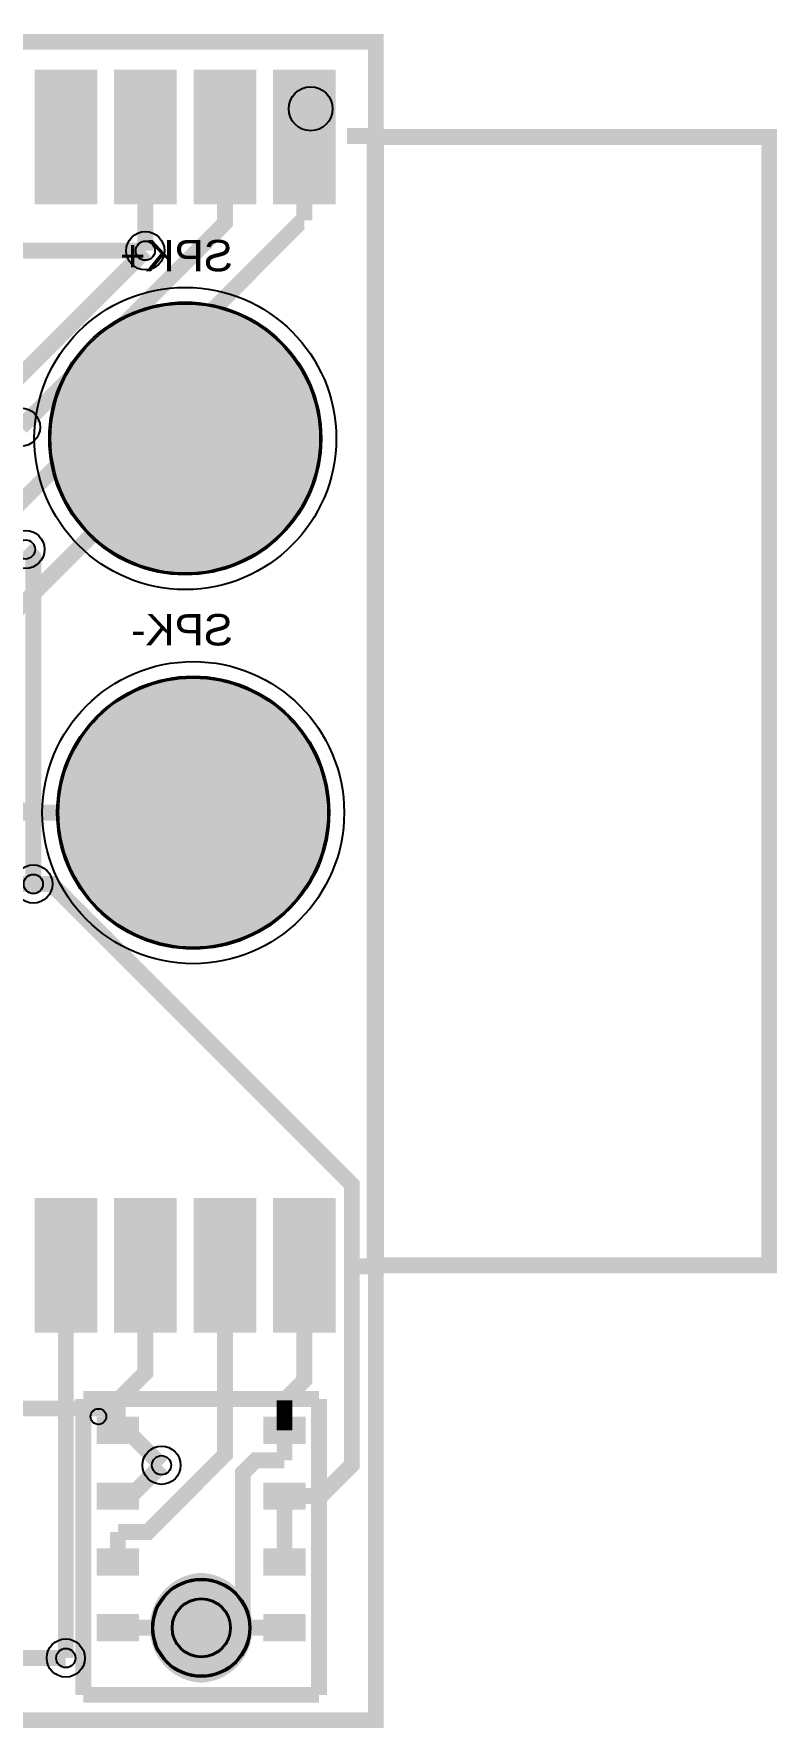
# Model space of a CAD drawing. Header units: millimetres. Extents: x 6.9 to 38.4, y 29.7 to 57.1.
# Drawn here: x 26.54 to 38.41, y 30.1 to 57.13 of the extents above; entities that cross this region are included whole.
import ezdxf

# ---------------------------------------------------------------- set-up
doc = ezdxf.new("R2010")
doc.units = ezdxf.units.MM
for name, color, linetype, true_color in [('BoardOutLine', 7, 'Continuous', 0xff00ff), ('BottomLayer', 7, 'Continuous', 0x0000ff), ('BottomPasteMaskLayer', 7, 'Continuous', 0x800000), ('BottomSilkLayer', 7, 'Continuous', 0x66cc33), ('BottomSolderMaskLayer', 7, 'Continuous', 0xaa00ff), ('Document', 7, 'Continuous', 0xffffff), ('Hole', 7, 'Continuous', 0x222222), ('Multi-Layer', 7, 'Continuous', 0xc0c0c0), ('TopLayer', 7, 'Continuous', 0xff0000), ('TopPasteMaskLayer', 7, 'Continuous', 0x808080), ('TopSilkLayer', 7, 'Continuous', 0xffcc00), ('TopSolderMaskLayer', 7, 'Continuous', 0x800080)]:
    doc.layers.add(name, color=color, linetype=linetype, true_color=true_color)
doc.styles.get("Standard").update_dxf_attribs({"font": 'arial.ttf'})

msp = doc.modelspace()

# ---------------------------------------------------------------- hatches: boundary and pattern name
at = {"layer": 'BottomLayer'}
for points in [[(26.806, 50.673, 1), (31.106, 50.673, 1)], [(26.933, 44.704, 1), (31.233, 44.704, 1)]]:
    msp.add_hatch(color=256, dxfattribs=at).paths.add_polyline_path(points)
at = {"layer": 'BottomPasteMaskLayer'}
for points in [[(26.806, 50.673, 1), (31.106, 50.673, 1)], [(26.933, 44.704, 1), (31.233, 44.704, 1)]]:
    msp.add_hatch(color=256, dxfattribs=at).paths.add_polyline_path(points)
at = {"layer": 'BottomSolderMaskLayer'}
for points in [[(26.781, 50.673, 1), (31.131, 50.673, 1)], [(26.908, 44.704, 1), (31.258, 44.704, 1)], [(28.424, 31.699, 1), (29.999, 31.699, 1)]]:
    msp.add_hatch(color=256, dxfattribs=at).paths.add_polyline_path(points)
at = {"layer": 'TopLayer'}
for points in [[(27.524, 54.432), (26.574, 54.432), (26.574, 56.532), (27.524, 56.532)], [(28.794, 54.432), (27.844, 54.432), (27.844, 56.532), (28.794, 56.532)], [(30.064, 54.432), (29.114, 54.432), (29.114, 56.532), (30.064, 56.532)], [(31.334, 54.432), (30.384, 54.432), (30.384, 56.532), (31.334, 56.532)], [(27.524, 36.432), (26.574, 36.432), (26.574, 38.532), (27.524, 38.532)], [(28.794, 36.432), (27.844, 36.432), (27.844, 38.532), (28.794, 38.532)], [(30.064, 36.432), (29.114, 36.432), (29.114, 38.532), (30.064, 38.532)], [(31.334, 36.432), (30.384, 36.432), (30.384, 38.532), (31.334, 38.532)], [(28.18, 35.05), (28.18, 34.65), (27.58, 34.65), (27.58, 35.05)], [(30.84, 35.05), (30.84, 34.65), (30.24, 34.65), (30.24, 35.05)], [(28.18, 34), (28.18, 33.6), (27.58, 33.6), (27.58, 34)], [(30.84, 34), (30.84, 33.6), (30.24, 33.6), (30.24, 34)], [(28.18, 32.95), (28.18, 32.55), (27.58, 32.55), (27.58, 32.95)], [(30.84, 32.95), (30.84, 32.55), (30.24, 32.55), (30.24, 32.95)], [(29.211, 31.187), (29.179, 31.188), (29.146, 31.191), (29.114, 31.196), (29.083, 31.203), (29.052, 31.212), (29.021, 31.222), (28.992, 31.235), (28.963, 31.25), (28.935, 31.266), (28.908, 31.284), (28.882, 31.304), (28.858, 31.325), (28.835, 31.348), (28.814, 31.372), (28.794, 31.398), (28.776, 31.424), (28.759, 31.452), (28.744, 31.481), (28.731, 31.511), (28.721, 31.541), (28.711, 31.572), (28.704, 31.604), (28.699, 31.636), (28.696, 31.668), (28.695, 31.7), (28.696, 31.732), (28.699, 31.765), (28.704, 31.797), (28.711, 31.828), (28.721, 31.859), (28.731, 31.89), (28.744, 31.919), (28.759, 31.948), (28.776, 31.976), (28.794, 32.003), (28.814, 32.028), (28.835, 32.052), (28.858, 32.075), (28.882, 32.096), (28.908, 32.116), (28.935, 32.134), (28.963, 32.151), (28.992, 32.165), (29.021, 32.178), (29.052, 32.189), (29.083, 32.198), (29.114, 32.204), (29.146, 32.209), (29.179, 32.212), (29.211, 32.213), (29.228, 32.214), (29.246, 32.217), (29.262, 32.222), (29.278, 32.229), (29.293, 32.237), (29.308, 32.248), (29.32, 32.26), (29.332, 32.273), (29.341, 32.287), (29.349, 32.303), (29.355, 32.319), (29.359, 32.336), (29.361, 32.354), (29.362, 32.371), (29.36, 32.388), (29.356, 32.405), (29.35, 32.422), (29.342, 32.437), (29.333, 32.452), (29.321, 32.465), (29.309, 32.478), (29.295, 32.488), (29.28, 32.497), (29.264, 32.504), (29.247, 32.509), (29.23, 32.512), (29.213, 32.513), (29.172, 32.512), (29.131, 32.509), (29.091, 32.505), (29.051, 32.498), (29.011, 32.489), (28.972, 32.478), (28.933, 32.465), (28.895, 32.451), (28.858, 32.434), (28.822, 32.416), (28.787, 32.395), (28.752, 32.373), (28.719, 32.35), (28.687, 32.324), (28.657, 32.298), (28.628, 32.269), (28.6, 32.24), (28.574, 32.208), (28.549, 32.176), (28.526, 32.143), (28.505, 32.108), (28.485, 32.072), (28.468, 32.036), (28.452, 31.998), (28.438, 31.96), (28.426, 31.921), (28.416, 31.882), (28.408, 31.842), (28.402, 31.802), (28.398, 31.761), (28.396, 31.72), (28.396, 31.68), (28.398, 31.639), (28.402, 31.599), (28.408, 31.558), (28.416, 31.519), (28.426, 31.479), (28.438, 31.44), (28.452, 31.402), (28.468, 31.365), (28.485, 31.328), (28.505, 31.292), (28.526, 31.258), (28.549, 31.224), (28.574, 31.192), (28.6, 31.161), (28.628, 31.131), (28.657, 31.103), (28.687, 31.076), (28.719, 31.051), (28.752, 31.027), (28.787, 31.005), (28.822, 30.985), (28.858, 30.966), (28.895, 30.95), (28.933, 30.935), (28.972, 30.922), (29.011, 30.911), (29.051, 30.903), (29.091, 30.896), (29.131, 30.891), (29.172, 30.888), (29.213, 30.887), (29.23, 30.888), (29.247, 30.891), (29.264, 30.896), (29.28, 30.903), (29.295, 30.912), (29.309, 30.923), (29.321, 30.935), (29.333, 30.948), (29.342, 30.963), (29.35, 30.978), (29.356, 30.995), (29.36, 31.012), (29.362, 31.029), (29.361, 31.047), (29.359, 31.064), (29.355, 31.081), (29.349, 31.097), (29.341, 31.113), (29.332, 31.127), (29.32, 31.141), (29.308, 31.153), (29.293, 31.163), (29.278, 31.172), (29.262, 31.178), (29.246, 31.183), (29.228, 31.186), (29.211, 31.187)], [(29.212, 32.213), (29.245, 32.212), (29.277, 32.209), (29.31, 32.204), (29.342, 32.196), (29.373, 32.187), (29.404, 32.176), (29.434, 32.162), (29.463, 32.147), (29.492, 32.13), (29.519, 32.111), (29.544, 32.091), (29.569, 32.069), (29.591, 32.045), (29.613, 32.02), (29.632, 31.994), (29.65, 31.966), (29.667, 31.937), (29.681, 31.908), (29.693, 31.877), (29.704, 31.846), (29.712, 31.814), (29.718, 31.782), (29.722, 31.749), (29.724, 31.717), (29.724, 31.684), (29.722, 31.651), (29.718, 31.618), (29.712, 31.586), (29.704, 31.554), (29.693, 31.523), (29.681, 31.492), (29.667, 31.463), (29.65, 31.434), (29.632, 31.407), (29.613, 31.38), (29.591, 31.355), (29.569, 31.332), (29.544, 31.309), (29.519, 31.289), (29.492, 31.27), (29.463, 31.253), (29.434, 31.238), (29.404, 31.225), (29.373, 31.213), (29.342, 31.204), (29.31, 31.197), (29.277, 31.191), (29.245, 31.188), (29.212, 31.187), (29.194, 31.186), (29.177, 31.183), (29.16, 31.178), (29.144, 31.171), (29.129, 31.162), (29.115, 31.152), (29.103, 31.14), (29.091, 31.127), (29.082, 31.112), (29.074, 31.097), (29.068, 31.08), (29.064, 31.063), (29.062, 31.046), (29.062, 31.028), (29.064, 31.011), (29.068, 30.994), (29.074, 30.978), (29.082, 30.962), (29.091, 30.948), (29.103, 30.934), (29.115, 30.922), (29.129, 30.912), (29.144, 30.903), (29.16, 30.896), (29.177, 30.891), (29.194, 30.888), (29.212, 30.887), (29.253, 30.888), (29.294, 30.891), (29.335, 30.896), (29.375, 30.904), (29.416, 30.913), (29.455, 30.924), (29.494, 30.938), (29.532, 30.953), (29.57, 30.97), (29.606, 30.989), (29.642, 31.01), (29.676, 31.033), (29.709, 31.057), (29.741, 31.083), (29.772, 31.111), (29.801, 31.14), (29.829, 31.171), (29.855, 31.202), (29.879, 31.236), (29.902, 31.27), (29.923, 31.306), (29.942, 31.342), (29.959, 31.38), (29.974, 31.418), (29.987, 31.457), (29.999, 31.496), (30.008, 31.536), (30.015, 31.577), (30.021, 31.618), (30.024, 31.659), (30.025, 31.7), (30.024, 31.741), (30.021, 31.782), (30.015, 31.823), (30.008, 31.864), (29.999, 31.904), (29.987, 31.944), (29.974, 31.982), (29.959, 32.021), (29.942, 32.058), (29.923, 32.095), (29.902, 32.13), (29.879, 32.165), (29.855, 32.198), (29.829, 32.23), (29.801, 32.26), (29.772, 32.289), (29.741, 32.317), (29.709, 32.343), (29.676, 32.367), (29.642, 32.39), (29.606, 32.411), (29.57, 32.43), (29.532, 32.447), (29.494, 32.463), (29.455, 32.476), (29.416, 32.487), (29.375, 32.496), (29.335, 32.504), (29.294, 32.509), (29.253, 32.512), (29.212, 32.513), (29.194, 32.512), (29.177, 32.509), (29.16, 32.504), (29.144, 32.497), (29.129, 32.488), (29.115, 32.478), (29.103, 32.466), (29.091, 32.453), (29.082, 32.438), (29.074, 32.423), (29.068, 32.406), (29.064, 32.389), (29.062, 32.372), (29.062, 32.354), (29.064, 32.337), (29.068, 32.32), (29.074, 32.304), (29.082, 32.288), (29.091, 32.274), (29.103, 32.26), (29.115, 32.248), (29.129, 32.238), (29.144, 32.229), (29.16, 32.222), (29.177, 32.217), (29.194, 32.214), (29.212, 32.213)], [(28.18, 31.9), (28.18, 31.5), (27.58, 31.5), (27.58, 31.9)], [(30.84, 31.9), (30.84, 31.5), (30.24, 31.5), (30.24, 31.9)]]:
    msp.add_hatch(color=256, dxfattribs=at).paths.add_polyline_path(points)
at = {"layer": 'TopPasteMaskLayer'}
for points in [[(27.524, 54.432), (26.574, 54.432), (26.574, 56.532), (27.524, 56.532)], [(28.794, 54.432), (27.844, 54.432), (27.844, 56.532), (28.794, 56.532)], [(30.064, 54.432), (29.114, 54.432), (29.114, 56.532), (30.064, 56.532)], [(31.334, 54.432), (30.384, 54.432), (30.384, 56.532), (31.334, 56.532)], [(27.524, 36.432), (26.574, 36.432), (26.574, 38.532), (27.524, 38.532)], [(28.794, 36.432), (27.844, 36.432), (27.844, 38.532), (28.794, 38.532)], [(30.064, 36.432), (29.114, 36.432), (29.114, 38.532), (30.064, 38.532)], [(31.334, 36.432), (30.384, 36.432), (30.384, 38.532), (31.334, 38.532)], [(28.18, 35.05), (28.18, 34.65), (27.58, 34.65), (27.58, 35.05)], [(30.84, 35.05), (30.84, 34.65), (30.24, 34.65), (30.24, 35.05)], [(28.18, 34), (28.18, 33.6), (27.58, 33.6), (27.58, 34)], [(30.84, 34), (30.84, 33.6), (30.24, 33.6), (30.24, 34)], [(28.18, 32.95), (28.18, 32.55), (27.58, 32.55), (27.58, 32.95)], [(30.84, 32.95), (30.84, 32.55), (30.24, 32.55), (30.24, 32.95)], [(29.112, 31.205), (29.112, 30.895), (29.07, 30.901), (29.03, 30.909), (28.989, 30.919), (28.949, 30.931), (28.91, 30.945), (28.871, 30.962), (28.834, 30.98), (28.797, 31), (28.762, 31.022), (28.727, 31.045), (28.694, 31.071), (28.663, 31.098), (28.632, 31.127), (28.604, 31.157), (28.576, 31.188), (28.551, 31.221), (28.527, 31.256), (28.505, 31.291), (28.485, 31.328), (28.467, 31.365), (28.45, 31.403), (28.436, 31.443), (28.424, 31.483), (28.413, 31.523), (28.405, 31.564), (28.399, 31.605), (28.402, 31.705), (28.402, 31.795), (28.408, 31.836), (28.416, 31.877), (28.426, 31.917), (28.438, 31.957), (28.453, 31.996), (28.469, 32.035), (28.487, 32.072), (28.507, 32.109), (28.529, 32.144), (28.553, 32.178), (28.578, 32.211), (28.605, 32.243), (28.634, 32.273), (28.664, 32.302), (28.696, 32.329), (28.729, 32.354), (28.763, 32.378), (28.798, 32.4), (28.835, 32.42), (28.872, 32.438), (28.91, 32.454), (28.95, 32.469), (28.989, 32.481), (29.03, 32.491), (29.071, 32.499), (29.112, 32.505), (29.112, 32.205), (29.08, 32.198), (29.05, 32.189), (29.019, 32.178), (28.99, 32.165), (28.961, 32.151), (28.934, 32.134), (28.907, 32.116), (28.882, 32.096), (28.858, 32.074), (28.836, 32.052), (28.815, 32.027), (28.795, 32.001), (28.778, 31.975), (28.762, 31.947), (28.748, 31.918), (28.736, 31.888), (28.725, 31.858), (28.717, 31.827), (28.711, 31.795), (28.702, 31.705), (28.702, 31.615), (28.708, 31.583), (28.717, 31.552), (28.727, 31.521), (28.74, 31.491), (28.754, 31.462), (28.771, 31.434), (28.789, 31.407), (28.809, 31.381), (28.83, 31.356), (28.853, 31.333), (28.878, 31.312), (28.903, 31.292), (28.93, 31.274), (28.959, 31.258), (28.988, 31.243), (29.018, 31.231), (29.048, 31.22), (29.08, 31.212), (29.112, 31.205)], [(29.312, 32.195), (29.312, 32.505), (29.353, 32.499), (29.394, 32.491), (29.434, 32.481), (29.474, 32.469), (29.514, 32.455), (29.552, 32.439), (29.59, 32.42), (29.626, 32.4), (29.662, 32.379), (29.696, 32.355), (29.729, 32.329), (29.761, 32.302), (29.791, 32.274), (29.82, 32.243), (29.847, 32.212), (29.873, 32.179), (29.896, 32.145), (29.918, 32.109), (29.939, 32.073), (29.957, 32.035), (29.973, 31.997), (29.987, 31.958), (30, 31.918), (30.01, 31.877), (30.018, 31.836), (30.024, 31.795), (30.022, 31.695), (30.022, 31.605), (30.016, 31.564), (30.008, 31.523), (29.997, 31.483), (29.985, 31.443), (29.971, 31.404), (29.955, 31.366), (29.936, 31.328), (29.916, 31.292), (29.894, 31.256), (29.871, 31.222), (29.845, 31.189), (29.818, 31.157), (29.79, 31.127), (29.759, 31.099), (29.728, 31.072), (29.695, 31.046), (29.661, 31.022), (29.625, 31), (29.589, 30.98), (29.551, 30.962), (29.513, 30.946), (29.474, 30.932), (29.434, 30.919), (29.394, 30.909), (29.353, 30.901), (29.312, 30.895), (29.312, 31.195), (29.343, 31.202), (29.374, 31.211), (29.404, 31.222), (29.434, 31.235), (29.462, 31.25), (29.49, 31.266), (29.516, 31.284), (29.541, 31.304), (29.565, 31.326), (29.588, 31.349), (29.609, 31.373), (29.628, 31.399), (29.646, 31.426), (29.662, 31.454), (29.676, 31.482), (29.688, 31.512), (29.698, 31.543), (29.706, 31.574), (29.713, 31.605), (29.722, 31.695), (29.722, 31.785), (29.715, 31.817), (29.707, 31.848), (29.696, 31.879), (29.684, 31.909), (29.669, 31.938), (29.653, 31.966), (29.635, 31.994), (29.615, 32.019), (29.593, 32.044), (29.57, 32.067), (29.546, 32.088), (29.52, 32.108), (29.493, 32.126), (29.465, 32.143), (29.436, 32.157), (29.406, 32.17), (29.375, 32.18), (29.344, 32.189), (29.312, 32.195)], [(28.18, 31.9), (28.18, 31.5), (27.58, 31.5), (27.58, 31.9)], [(30.84, 31.9), (30.84, 31.5), (30.24, 31.5), (30.24, 31.9)]]:
    msp.add_hatch(color=256, dxfattribs=at).paths.add_polyline_path(points)
at = {"layer": 'TopSolderMaskLayer'}
for points in [[(27.55, 54.406), (26.549, 54.406), (26.549, 56.557), (27.55, 56.557)], [(28.82, 54.406), (27.819, 54.406), (27.819, 56.557), (28.82, 56.557)], [(30.09, 54.406), (29.089, 54.406), (29.089, 56.557), (30.09, 56.557)], [(31.36, 54.406), (30.359, 54.406), (30.359, 56.557), (31.36, 56.557)], [(27.55, 36.407), (26.549, 36.407), (26.549, 38.558), (27.55, 38.558)], [(28.82, 36.407), (27.819, 36.407), (27.819, 38.558), (28.82, 38.558)], [(30.09, 36.407), (29.089, 36.407), (29.089, 38.558), (30.09, 38.558)], [(31.36, 36.407), (30.359, 36.407), (30.359, 38.558), (31.36, 38.558)], [(28.218, 35.067), (28.218, 34.633), (27.543, 34.633), (27.543, 35.067)], [(30.878, 35.067), (30.878, 34.633), (30.203, 34.633), (30.203, 35.067)], [(28.218, 34.017), (28.218, 33.583), (27.543, 33.583), (27.543, 34.017)], [(30.878, 34.017), (30.878, 33.583), (30.203, 33.583), (30.203, 34.017)], [(28.218, 32.967), (28.218, 32.533), (27.543, 32.533), (27.543, 32.967)], [(30.878, 32.967), (30.878, 32.533), (30.203, 32.533), (30.203, 32.967)], [(29.236, 31.148), (29.202, 31.149), (29.169, 31.152), (29.136, 31.158), (29.103, 31.165), (29.071, 31.175), (29.039, 31.186), (29.008, 31.2), (28.978, 31.216), (28.949, 31.233), (28.922, 31.253), (28.895, 31.274), (28.87, 31.297), (28.846, 31.321), (28.824, 31.347), (28.803, 31.375), (28.784, 31.404), (28.767, 31.434), (28.752, 31.465), (28.738, 31.496), (28.727, 31.529), (28.718, 31.562), (28.71, 31.596), (28.705, 31.631), (28.702, 31.665), (28.701, 31.7), (28.702, 31.735), (28.705, 31.77), (28.71, 31.804), (28.718, 31.838), (28.727, 31.871), (28.738, 31.904), (28.752, 31.936), (28.767, 31.967), (28.784, 31.997), (28.803, 32.025), (28.824, 32.053), (28.846, 32.079), (28.87, 32.103), (28.895, 32.126), (28.922, 32.147), (28.949, 32.167), (28.978, 32.185), (29.008, 32.2), (29.039, 32.214), (29.071, 32.226), (29.103, 32.235), (29.136, 32.243), (29.169, 32.248), (29.202, 32.251), (29.236, 32.252), (29.254, 32.253), (29.272, 32.256), (29.289, 32.261), (29.306, 32.269), (29.322, 32.278), (29.336, 32.289), (29.349, 32.302), (29.361, 32.316), (29.371, 32.332), (29.379, 32.348), (29.386, 32.366), (29.39, 32.384), (29.392, 32.403), (29.392, 32.422), (29.39, 32.44), (29.386, 32.459), (29.38, 32.476), (29.372, 32.493), (29.362, 32.509), (29.351, 32.523), (29.337, 32.536), (29.323, 32.547), (29.307, 32.557), (29.291, 32.564), (29.273, 32.57), (29.256, 32.573), (29.238, 32.574), (29.195, 32.574), (29.153, 32.571), (29.111, 32.565), (29.07, 32.558), (29.029, 32.548), (28.988, 32.537), (28.948, 32.523), (28.908, 32.507), (28.87, 32.489), (28.832, 32.469), (28.796, 32.448), (28.76, 32.424), (28.726, 32.399), (28.693, 32.372), (28.661, 32.343), (28.631, 32.312), (28.602, 32.28), (28.575, 32.247), (28.549, 32.212), (28.525, 32.176), (28.503, 32.139), (28.483, 32.1), (28.465, 32.061), (28.448, 32.021), (28.434, 31.979), (28.421, 31.938), (28.411, 31.895), (28.402, 31.852), (28.396, 31.809), (28.392, 31.766), (28.39, 31.722), (28.39, 31.678), (28.392, 31.635), (28.396, 31.591), (28.402, 31.548), (28.411, 31.505), (28.421, 31.463), (28.434, 31.421), (28.448, 31.38), (28.465, 31.339), (28.483, 31.3), (28.503, 31.262), (28.525, 31.224), (28.549, 31.188), (28.575, 31.153), (28.602, 31.12), (28.631, 31.088), (28.661, 31.058), (28.693, 31.029), (28.726, 31.002), (28.76, 30.976), (28.796, 30.953), (28.832, 30.931), (28.87, 30.911), (28.908, 30.893), (28.948, 30.877), (28.988, 30.864), (29.029, 30.852), (29.07, 30.842), (29.111, 30.835), (29.153, 30.83), (29.195, 30.827), (29.238, 30.826), (29.256, 30.827), (29.273, 30.83), (29.291, 30.836), (29.307, 30.843), (29.323, 30.853), (29.337, 30.864), (29.351, 30.877), (29.362, 30.891), (29.372, 30.907), (29.38, 30.924), (29.386, 30.942), (29.39, 30.96), (29.392, 30.979), (29.392, 30.997), (29.39, 31.016), (29.386, 31.034), (29.379, 31.052), (29.371, 31.069), (29.361, 31.084), (29.349, 31.098), (29.336, 31.111), (29.322, 31.122), (29.306, 31.132), (29.289, 31.139), (29.272, 31.144), (29.254, 31.147), (29.236, 31.148)], [(28.424, 31.699, 1), (29.999, 31.699, 1)], [(29.187, 32.252), (29.221, 32.251), (29.255, 32.247), (29.289, 32.242), (29.322, 32.234), (29.354, 32.224), (29.387, 32.212), (29.418, 32.197), (29.448, 32.181), (29.477, 32.163), (29.505, 32.142), (29.532, 32.12), (29.557, 32.096), (29.581, 32.071), (29.603, 32.044), (29.623, 32.016), (29.642, 31.986), (29.659, 31.955), (29.674, 31.923), (29.686, 31.891), (29.697, 31.857), (29.706, 31.823), (29.712, 31.788), (29.717, 31.753), (29.719, 31.718), (29.719, 31.682), (29.717, 31.647), (29.712, 31.612), (29.706, 31.577), (29.697, 31.543), (29.686, 31.51), (29.674, 31.477), (29.659, 31.445), (29.642, 31.414), (29.623, 31.384), (29.603, 31.356), (29.581, 31.329), (29.557, 31.304), (29.532, 31.28), (29.505, 31.258), (29.477, 31.238), (29.448, 31.219), (29.418, 31.203), (29.387, 31.189), (29.354, 31.177), (29.322, 31.166), (29.289, 31.159), (29.255, 31.153), (29.221, 31.15), (29.187, 31.148), (29.169, 31.147), (29.151, 31.144), (29.133, 31.139), (29.117, 31.131), (29.101, 31.122), (29.087, 31.111), (29.074, 31.098), (29.062, 31.083), (29.052, 31.068), (29.044, 31.051), (29.038, 31.033), (29.033, 31.015), (29.031, 30.996), (29.031, 30.978), (29.033, 30.959), (29.038, 30.941), (29.044, 30.923), (29.052, 30.906), (29.062, 30.891), (29.074, 30.876), (29.087, 30.864), (29.101, 30.852), (29.117, 30.843), (29.133, 30.836), (29.151, 30.83), (29.169, 30.827), (29.187, 30.826), (29.229, 30.827), (29.272, 30.83), (29.314, 30.836), (29.357, 30.844), (29.398, 30.854), (29.439, 30.866), (29.48, 30.88), (29.519, 30.897), (29.558, 30.915), (29.596, 30.936), (29.633, 30.958), (29.669, 30.983), (29.703, 31.009), (29.736, 31.037), (29.768, 31.066), (29.798, 31.098), (29.827, 31.131), (29.854, 31.165), (29.879, 31.201), (29.903, 31.238), (29.924, 31.276), (29.944, 31.315), (29.962, 31.355), (29.978, 31.396), (29.992, 31.438), (30.003, 31.481), (30.013, 31.524), (30.021, 31.568), (30.026, 31.612), (30.029, 31.656), (30.03, 31.7), (30.029, 31.744), (30.026, 31.789), (30.021, 31.833), (30.013, 31.876), (30.003, 31.919), (29.992, 31.962), (29.978, 32.004), (29.962, 32.045), (29.944, 32.085), (29.924, 32.124), (29.903, 32.163), (29.879, 32.2), (29.854, 32.235), (29.827, 32.27), (29.798, 32.303), (29.768, 32.334), (29.736, 32.364), (29.703, 32.392), (29.669, 32.418), (29.633, 32.442), (29.596, 32.465), (29.558, 32.485), (29.519, 32.504), (29.48, 32.52), (29.439, 32.534), (29.398, 32.547), (29.357, 32.557), (29.314, 32.564), (29.272, 32.57), (29.229, 32.573), (29.187, 32.574), (29.169, 32.573), (29.151, 32.57), (29.133, 32.565), (29.117, 32.557), (29.101, 32.548), (29.087, 32.537), (29.074, 32.524), (29.062, 32.509), (29.052, 32.494), (29.044, 32.477), (29.038, 32.459), (29.033, 32.441), (29.031, 32.423), (29.031, 32.404), (29.033, 32.385), (29.038, 32.367), (29.044, 32.349), (29.052, 32.333), (29.062, 32.317), (29.074, 32.302), (29.087, 32.29), (29.101, 32.278), (29.117, 32.269), (29.133, 32.262), (29.151, 32.256), (29.169, 32.253), (29.187, 32.252)], [(28.218, 31.917), (28.218, 31.483), (27.543, 31.483), (27.543, 31.917)], [(30.878, 31.917), (30.878, 31.483), (30.203, 31.483), (30.203, 31.917)]]:
    msp.add_hatch(color=256, dxfattribs=at).paths.add_polyline_path(points)

# ---------------------------------------------------------------- linework, layer by layer
at = {"layer": 'BoardOutLine', "const_width": 0.254}
msp.add_lwpolyline([(7, 57), (31.999, 57), (31.999, 30.226), (7, 30.226), (7, 57)], close=True, dxfattribs=at)
at = {"layer": 'BottomLayer', "const_width": 0.254}
for points in [[(20.994, 52.578), (22.084, 53.668), (28.319, 53.668)], [(24.371, 47.777), (26.107, 47.777), (28.956, 50.626), (28.956, 50.673)], [(23.871, 47.198), (26.365, 44.704), (29.083, 44.704)], [(20.894, 43.294), (21.165, 43.565), (26.53, 43.565)], [(28.577, 34.293), (27.672, 35.198), (24.146, 35.198)], [(17.018, 32.131), (17.932, 31.217), (27.049, 31.217)]]:
    msp.add_lwpolyline(points, dxfattribs=at)
at = {"layer": 'BottomLayer'}
for centre in [(28.956, 50.673), (29.083, 44.704)]:
    msp.add_circle(centre, 2.15, dxfattribs=at)
at = {"layer": 'BottomPasteMaskLayer'}
for centre in [(28.956, 50.673), (29.083, 44.704)]:
    msp.add_circle(centre, 2.15, dxfattribs=at)
at = {"layer": 'BottomSilkLayer'}
for centre in [(28.956, 50.673), (29.083, 44.704)]:
    msp.add_circle(centre, 2.41, dxfattribs=at)
at = {"layer": 'BottomSolderMaskLayer'}
for centre, radius in [((28.956, 50.673), 2.175), ((29.083, 44.704), 2.175), ((29.212, 31.699), 0.787), ((29.212, 31.699), 0.472)]:
    msp.add_circle(centre, radius, dxfattribs=at)
at = {"layer": 'Document'}
for centre, radius in [((30.959, 55.932), 0.35), ((27.57, 35.07), 0.125)]:
    msp.add_circle(centre, radius, dxfattribs=at)
at = {"layer": 'Hole'}
for centre in [(28.319, 53.668), (26.404, 48.902), (26.53, 43.565), (28.577, 34.293), (27.049, 31.217)]:
    msp.add_circle(centre, 0.153, dxfattribs=at)
at = {"layer": 'Multi-Layer'}
for centre, radius in [((28.319, 53.668), 0.305), ((26.334, 50.854), 0.305), ((26.404, 48.902), 0.305), ((26.53, 43.565), 0.305), ((28.577, 34.293), 0.305), ((29.212, 31.699), 0.762), ((29.212, 31.699), 0.457), ((27.049, 31.217), 0.305)]:
    msp.add_circle(centre, radius, dxfattribs=at)
at = {"layer": 'TopLayer', "const_width": 0.254}
for points in [[(29.589, 55.482), (29.589, 54.109), (26.334, 50.854)], [(28.319, 55.482), (28.319, 54.153)], [(30.859, 55.482), (30.859, 54.153)], [(30.859, 54.153), (30.826, 54.153), (25.818, 49.145), (25.818, 48.659), (26.095, 48.382), (26.095, 47.499)], [(28.319, 54.153), (28.319, 53.668)], [(28.319, 53.668), (25.069, 50.418), (20.299, 50.418), (16.167, 46.286), (16.167, 41.406), (16.167, 41.406)], [(26.404, 48.902), (26.53, 48.776), (26.53, 43.565)], [(31.119, 33.8), (31.615, 34.296), (31.615, 38.771), (26.821, 43.565), (26.53, 43.565)], [(27.049, 37.482), (27.049, 31.217)], [(29.589, 37.482), (29.589, 34.459), (28.359, 33.229), (27.88, 33.229)], [(28.319, 37.482), (28.319, 35.768), (27.88, 35.329)], [(30.859, 37.482), (30.859, 35.648), (30.54, 35.329)], [(27.88, 34.85), (27.88, 35.329)], [(30.54, 35.09), (30.54, 35.329)], [(30.54, 35.09), (30.54, 34.85)], [(30.54, 34.85), (30.54, 34.371)], [(28.577, 34.293), (28.084, 33.8), (27.88, 33.8)], [(30.54, 34.371), (30.078, 34.371), (29.875, 34.168), (29.875, 31.7)], [(30.54, 33.8), (30.54, 32.75)], [(30.54, 33.8), (31.119, 33.8)], [(27.88, 32.75), (27.88, 33.229)], [(27.88, 31.7), (28.548, 31.7)], [(28.548, 31.7), (29.211, 31.7), (29.212, 31.699)], [(29.875, 31.7), (29.213, 31.7), (29.212, 31.699)], [(30.54, 31.7), (29.875, 31.7)]]:
    msp.add_lwpolyline(points, dxfattribs=at)
at = {"layer": 'TopSilkLayer', "const_width": 0.254}
for points in [[(32.002, 55.499), (31.54, 55.499)], [(31.54, 37.465), (32.002, 37.465), (32.002, 55.499)], [(27.33, 30.63), (27.33, 35.35)], [(27.33, 35.35), (31.09, 35.35)], [(31.09, 35.35), (31.09, 30.63)], [(31.09, 30.63), (27.33, 30.63)]]:
    msp.add_lwpolyline(points, dxfattribs=at)
msp.add_lwpolyline([(38.279, 37.482), (31.979, 37.482), (31.979, 55.482), (38.279, 55.482), (38.279, 37.482)], close=True, dxfattribs=at)
at = {"layer": 'TopSolderMaskLayer'}
for radius in [0.787, 0.472]:
    msp.add_circle((29.212, 31.699), radius, dxfattribs=at)

# ---------------------------------------------------------------- texts
at = {"layer": 'BottomSilkLayer', "text_generation_flag": 2}
for s, p in [('SPK+', (29.718, 53.34)), ('SPK-', (29.718, 47.371))]:
    msp.add_text(s, height=0.5, dxfattribs=at).set_placement(p)

doc.saveas('drawing.dxf')
